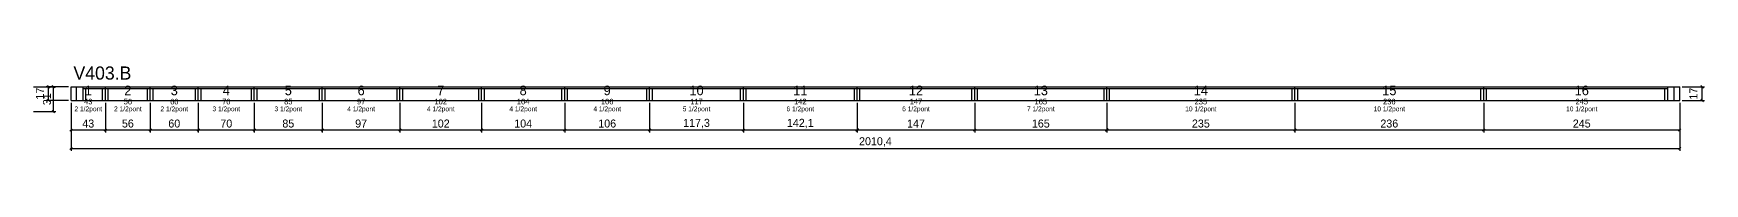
# Model space of a CAD drawing. Extents: x -69 to 4299, y -94 to 31.
# Drawn here: x 2210 to 4299, y -80 to 26 of the extents above; entities that cross this region are included whole.
import ezdxf
from ezdxf.enums import TextEntityAlignment as Align

# ---------------------------------------------------------------- set-up
doc = ezdxf.new("R2010")
doc.units = 0
for name, color, linetype in [('5', 5, 'Continuous'), ('COTA', 241, 'Continuous'), ('NOMENCLATURA', 7, 'Continuous'), ('Painéis', 200, 'Continuous'), ('SARR_2.2x7', 40, 'Continuous'), ('SARR_3.5x7', 81, 'Continuous'), ('texto', 7, 'Continuous')]:
    doc.layers.add(name, color=color, linetype=linetype)
doc.dimstyles.new('PAINEL', dxfattribs={"dimtxt": 10, "dimasz": 3, "dimexe": 3, "dimexo": 3, "dimgap": 3, "dimtad": 1, "dimblk": 'OBLIQUE', "dimblk1": 'OBLIQUE', "dimcen": 2.5, "dimclrd": 4, "dimclre": 4, "dimclrt": 240, "dimazin": 3, "dimtfac": 1, "dimtmove": 0, "dimatfit": 3})

# ---------------------------------------------------------------- blocks, each defined once
blk = doc.blocks.new('_OBLIQUE')
at = {"color": 0, "linetype": 'BYBLOCK'}
blk.add_line((-0.5, -0.5), (0.5, 0.5), dxfattribs=at)

msp = doc.modelspace()

# ---------------------------------------------------------------- linework, layer by layer
at = {"layer": 'Painéis'}
for p, q in [((2257.4, 0), (2300.4, 0)), ((2257.4, -17), (2257.4, 0)), ((2300.4, -17), (2300.4, 0)), ((2300.4, -17), (2300.4, 0)), ((2300.4, 0), (2356.4, 0)), ((2300.4, -17), (2300.4, 0)), ((2356.4, -17), (2356.4, 0)), ((2356.4, -17), (2356.4, 0)), ((2356.4, 0), (2416.4, 0)), ((2356.4, -17), (2356.4, 0)), ((2416.4, -17), (2416.4, 0)), ((2416.4, -17), (2416.4, 0)), ((2416.4, 0), (2486.4, 0)), ((2416.4, -17), (2416.4, 0)), ((2486.4, -17), (2486.4, 0)), ((2486.4, -17), (2486.4, 0)), ((2486.4, 0), (2571.4, 0)), ((2486.4, -17), (2486.4, 0)), ((2571.4, -17), (2571.4, 0)), ((2571.4, -17), (2571.4, 0)), ((2571.4, 0), (2668.4, 0)), ((2571.4, -17), (2571.4, 0)), ((2668.4, -17), (2668.4, 0)), ((2668.4, -17), (2668.4, 0)), ((2668.4, 0), (2770.4, 0)), ((2668.4, -17), (2668.4, 0)), ((2770.4, -17), (2770.4, 0)), ((2770.4, -17), (2770.4, 0)), ((2770.4, 0), (2874.4, 0)), ((2770.4, -17), (2770.4, 0)), ((2874.4, -17), (2874.4, 0)), ((2874.4, -17), (2874.4, 0)), ((2874.4, 0), (2980.4, 0)), ((2874.4, -17), (2874.4, 0)), ((2980.4, -17), (2980.4, 0)), ((2980.4, -17), (2980.4, 0)), ((2980.4, 0), (3097.7, 0)), ((2980.4, -17), (2980.4, 0)), ((3097.7, -17), (3097.7, 0)), ((3097.7, -17), (3097.7, 0)), ((3097.7, 0), (3239.8, 0)), ((3097.7, -17), (3097.7, 0)), ((3239.8, -17), (3239.8, 0)), ((3239.8, -17), (3239.8, 0)), ((3239.8, 0), (3386.8, 0)), ((3239.8, -17), (3239.8, 0)), ((3386.8, -17), (3386.8, 0)), ((3386.8, -17), (3386.8, 0)), ((3386.8, 0), (3551.8, 0)), ((3386.8, -17), (3386.8, 0)), ((3551.8, -17), (3551.8, 0)), ((3551.8, -17), (3551.8, 0)), ((3551.8, 0), (3786.8, 0)), ((3551.8, -17), (3551.8, 0)), ((3786.8, -17), (3786.8, 0)), ((3786.8, -17), (3786.8, 0)), ((3786.8, 0), (4022.8, 0)), ((3786.8, -17), (3786.8, 0)), ((4022.8, -17), (4022.8, 0)), ((4022.8, -17), (4022.8, 0)), ((4022.8, 0), (4267.8, 0)), ((4022.8, -17), (4022.8, 0)), ((4267.8, -17), (4267.8, 0)), ((2257.4, -17), (2300.4, -17)), ((2300.4, -17), (2356.4, -17)), ((2356.4, -17), (2416.4, -17)), ((2416.4, -17), (2486.4, -17)), ((2486.4, -17), (2571.4, -17)), ((2571.4, -17), (2668.4, -17)), ((2668.4, -17), (2770.4, -17)), ((2770.4, -17), (2874.4, -17)), ((2874.4, -17), (2980.4, -17)), ((2980.4, -17), (3097.7, -17)), ((3097.7, -17), (3239.8, -17)), ((3239.8, -17), (3386.8, -17)), ((3386.8, -17), (3551.8, -17)), ((3551.8, -17), (3786.8, -17)), ((3786.8, -17), (4022.8, -17)), ((4022.8, -17), (4267.8, -17))]:
    msp.add_line(p, q, dxfattribs=at)
at = {"layer": 'SARR_2.2x7'}
for p, q in [((2264.4, -17), (2264.4, 0)), ((4260.8, -17), (4260.8, 0)), ((2272.4, -2.2), (2300.4, -2.2)), ((2300.4, -2.2), (2356.4, -2.2)), ((2356.4, -2.2), (2416.4, -2.2)), ((2416.4, -2.2), (2486.4, -2.2)), ((2486.4, -2.2), (2571.4, -2.2)), ((2571.4, -2.2), (2668.4, -2.2)), ((2668.4, -2.2), (2770.4, -2.2)), ((2770.4, -2.2), (2874.4, -2.2)), ((2874.4, -2.2), (2980.4, -2.2)), ((2980.4, -2.2), (3097.7, -2.2)), ((3097.7, -2.2), (3239.8, -2.2)), ((3239.8, -2.2), (3386.8, -2.2)), ((3386.8, -2.2), (3551.8, -2.2)), ((3551.8, -2.2), (3786.8, -2.2)), ((3786.8, -2.2), (4022.8, -2.2)), ((4022.8, -2.2), (4252.8, -2.2))]:
    msp.add_line(p, q, dxfattribs=at)
at = {"layer": 'SARR_3.5x7'}
for p, q in [((2272.4, -17), (2272.4, 0)), ((2300.4, -17), (2300.4, 0)), ((2300.4, -17), (2300.4, 0)), ((2356.4, -17), (2356.4, 0)), ((2356.4, -17), (2356.4, 0)), ((2416.4, -17), (2416.4, 0)), ((2416.4, -17), (2416.4, 0)), ((2486.4, -17), (2486.4, 0)), ((2486.4, -17), (2486.4, 0)), ((2571.4, -17), (2571.4, 0)), ((2571.4, -17), (2571.4, 0)), ((2668.4, -17), (2668.4, 0)), ((2668.4, -17), (2668.4, 0)), ((2770.4, -17), (2770.4, 0)), ((2770.4, -17), (2770.4, 0)), ((2874.4, -17), (2874.4, 0)), ((2874.4, -17), (2874.4, 0)), ((2980.4, -17), (2980.4, 0)), ((2980.4, -17), (2980.4, 0)), ((3097.7, -17), (3097.7, 0)), ((3097.7, -17), (3097.7, 0)), ((3239.8, -17), (3239.8, 0)), ((3239.8, -17), (3239.8, 0)), ((3386.8, -17), (3386.8, 0)), ((3386.8, -17), (3386.8, 0)), ((3551.8, -17), (3551.8, 0)), ((3551.8, -17), (3551.8, 0)), ((3786.8, -17), (3786.8, 0)), ((3786.8, -17), (3786.8, 0)), ((4022.8, -17), (4022.8, 0)), ((4022.8, -17), (4022.8, 0)), ((4252.8, -17), (4252.8, 0)), ((2272.4, -17), (2275.9, -17)), ((2275.9, -17), (2275.9, -2.2)), ((2296.9, -17), (2296.9, -2.2)), ((2296.9, -17), (2300.4, -17)), ((2300.4, -17), (2303.9, -17)), ((2303.9, -17), (2303.9, -2.2)), ((2352.9, -17), (2352.9, -2.2)), ((2352.9, -17), (2356.4, -17)), ((2356.4, -17), (2359.9, -17)), ((2359.9, -17), (2359.9, -2.2)), ((2412.9, -17), (2412.9, -2.2)), ((2412.9, -17), (2416.4, -17)), ((2416.4, -17), (2419.9, -17)), ((2419.9, -17), (2419.9, -2.2)), ((2482.9, -17), (2482.9, -2.2)), ((2482.9, -17), (2486.4, -17)), ((2486.4, -17), (2489.9, -17)), ((2489.9, -17), (2489.9, -2.2)), ((2567.9, -17), (2567.9, -2.2)), ((2567.9, -17), (2571.4, -17)), ((2571.4, -17), (2574.9, -17)), ((2574.9, -17), (2574.9, -2.2)), ((2664.9, -17), (2664.9, -2.2)), ((2664.9, -17), (2668.4, -17)), ((2668.4, -17), (2671.9, -17)), ((2671.9, -17), (2671.9, -2.2)), ((2766.9, -17), (2766.9, -2.2)), ((2766.9, -17), (2770.4, -17)), ((2770.4, -17), (2773.9, -17)), ((2773.9, -17), (2773.9, -2.2)), ((2870.9, -17), (2870.9, -2.2)), ((2870.9, -17), (2874.4, -17)), ((2874.4, -17), (2877.9, -17)), ((2877.9, -17), (2877.9, -2.2)), ((2976.9, -17), (2976.9, -2.2)), ((2976.9, -17), (2980.4, -17)), ((2980.4, -17), (2983.9, -17)), ((2983.9, -17), (2983.9, -2.2)), ((3094.2, -17), (3094.2, -2.2)), ((3094.2, -17), (3097.7, -17)), ((3097.7, -17), (3101.2, -17)), ((3101.2, -17), (3101.2, -2.2)), ((3236.3, -17), (3236.3, -2.2)), ((3236.3, -17), (3239.8, -17)), ((3239.8, -17), (3243.3, -17)), ((3243.3, -17), (3243.3, -2.2)), ((3383.3, -17), (3383.3, -2.2)), ((3383.3, -17), (3386.8, -17)), ((3386.8, -17), (3390.3, -17)), ((3390.3, -17), (3390.3, -2.2)), ((3548.3, -17), (3548.3, -2.2)), ((3548.3, -17), (3551.8, -17)), ((3551.8, -17), (3555.3, -17)), ((3555.3, -17), (3555.3, -2.2)), ((3783.3, -17), (3783.3, -2.2)), ((3783.3, -17), (3786.8, -17)), ((3786.8, -17), (3790.3, -17)), ((3790.3, -17), (3790.3, -2.2)), ((4019.3, -17), (4019.3, -2.2)), ((4019.3, -17), (4022.8, -17)), ((4022.8, -17), (4026.3, -17)), ((4026.3, -17), (4026.3, -2.2)), ((4249.3, -17), (4249.3, -2.2)), ((4249.3, -17), (4252.8, -17))]:
    msp.add_line(p, q, dxfattribs=at)

# ---------------------------------------------------------------- texts
at = {"layer": '5'}
for s, height, p in [('1', 12, (2278.9, -4.5)), ('2', 12, (2328.4, -4.5)), ('3', 12, (2386.4, -4.5)), ('4', 12, (2451.4, -4.5)), ('5', 12, (2528.9, -4.5)), ('6', 12, (2619.9, -4.5)), ('7', 12, (2719.4, -4.5)), ('8', 12, (2822.4, -4.5)), ('9', 12, (2927.4, -4.5)), ('10', 12, (3039.05, -4.5)), ('11', 12, (3168.75, -4.5)), ('12', 12, (3313.3, -4.5)), ('13', 12, (3469.3, -4.5)), ('14', 12, (3669.3, -4.5)), ('15', 12, (3904.8, -4.5)), ('16', 12, (4145.3, -4.5)), ('43', 7, (2278.9, -18.5)), ('56', 7, (2328.4, -18.5)), ('60', 7, (2386.4, -18.5)), ('70', 7, (2451.4, -18.5)), ('85', 7, (2528.9, -18.5)), ('97', 7, (2619.9, -18.5)), ('102', 7, (2719.4, -18.5)), ('104', 7, (2822.4, -18.5)), ('106', 7, (2927.4, -18.5)), ('117', 7, (3039.05, -18.5)), ('142', 7, (3168.75, -18.5)), ('147', 7, (3313.3, -18.5)), ('165', 7, (3469.3, -18.5)), ('235', 7, (3669.3, -18.5)), ('236', 7, (3904.8, -18.5)), ('245', 7, (4145.3, -18.5))]:
    msp.add_text(s, height=height, dxfattribs=at).set_placement(p, align=Align.MIDDLE_CENTER)
at = {"layer": 'NOMENCLATURA'}
msp.add_text('V403.B', height=16.5, dxfattribs=at).set_placement((2260.4, 9))
at = {"layer": 'texto', "char_height": 6, "attachment_point": 5}
for s, insert in [('2 1/2pont', (2278.9, -28.5)), ('2 1/2pont', (2328.4, -28.5)), ('2 1/2pont', (2386.4, -28.5)), ('3 1/2pont', (2451.4, -28.5)), ('3 1/2pont', (2528.9, -28.5)), ('4 1/2pont', (2619.9, -28.5)), ('4 1/2pont', (2719.4, -28.5)), ('4 1/2pont', (2822.4, -28.5)), ('4 1/2pont', (2927.4, -28.5)), ('5 1/2pont', (3039.05, -28.5)), ('6 1/2pont', (3168.75, -28.5)), ('6 1/2pont', (3313.3, -28.5)), ('7 1/2pont', (3469.3, -28.5)), ('10 1/2pont', (3669.3, -28.5)), ('10 1/2pont', (3904.8, -28.5)), ('10 1/2pont', (4145.3, -28.5))]:
    msp.add_mtext(s, dxfattribs=dict(at, insert=insert))

# ---------------------------------------------------------------- dimensions: what is measured, and where the dimension line sits
at = {"layer": 'COTA'}
for base, p1, p2 in [((2235.4, -31), (2207.4, -31), (2207.4, 0)), ((2229.4, -17), (2257.4, -17), (2257.4, 0)), ((4295.8, -17), (4267.8, -17), (4267.8, 0))]:
    msp.add_linear_dim(base=base, p1=p1, p2=p2, angle=90, dimstyle='PAINEL', dxfattribs=at).render()
for base, p1, p2 in [((2257.4, -54), (2257.4, -17), (2300.4, -17)), ((2257.4, -77), (2257.4, -17), (4267.8, -17)), ((2300.4, -54), (2300.4, -17), (2356.4, -17)), ((2356.4, -54), (2356.4, -17), (2416.4, -17)), ((2416.4, -54), (2416.4, -17), (2486.4, -17)), ((2486.4, -54), (2486.4, -17), (2571.4, -17)), ((2571.4, -54), (2571.4, -17), (2668.4, -17)), ((2668.4, -54), (2668.4, -17), (2770.4, -17)), ((2770.4, -54), (2770.4, -17), (2874.4, -17)), ((2874.4, -54), (2874.4, -17), (2980.4, -17)), ((2980.4, -54), (2980.4, -17), (3097.7, -17)), ((3097.7, -54), (3097.7, -17), (3239.8, -17)), ((3239.8, -54), (3239.8, -17), (3386.8, -17)), ((3386.8, -54), (3386.8, -17), (3551.8, -17)), ((3551.8, -54), (3551.8, -17), (3786.8, -17)), ((3786.8, -54), (3786.8, -17), (4022.8, -17)), ((4022.8, -54), (4022.8, -17), (4267.8, -17))]:
    msp.add_linear_dim(base=base, p1=p1, p2=p2, dimstyle='PAINEL', dxfattribs=at).render()

doc.saveas('drawing.dxf')
